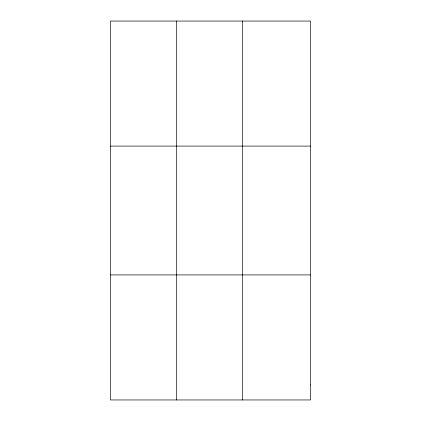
<?xml version="1.0" encoding="UTF-8"?>
<svg xmlns="http://www.w3.org/2000/svg" width="421" height="421" viewBox="0 0 421 421"><rect width="100%" height="100%" fill="white"/><g stroke="black" fill="none" stroke-linecap="round" stroke-linejoin="round"><path stroke-width="0.63" d="M176.494 399.95L176.494 21.05M242.507 399.95L242.507 21.05M110.481 146.087L310.519 146.087M110.481 274.913L310.519 274.913M310.519 384.32L310.519 399.95L110.481 399.95L110.481 21.05L310.519 21.05L310.519 384.32"/></g></svg>
